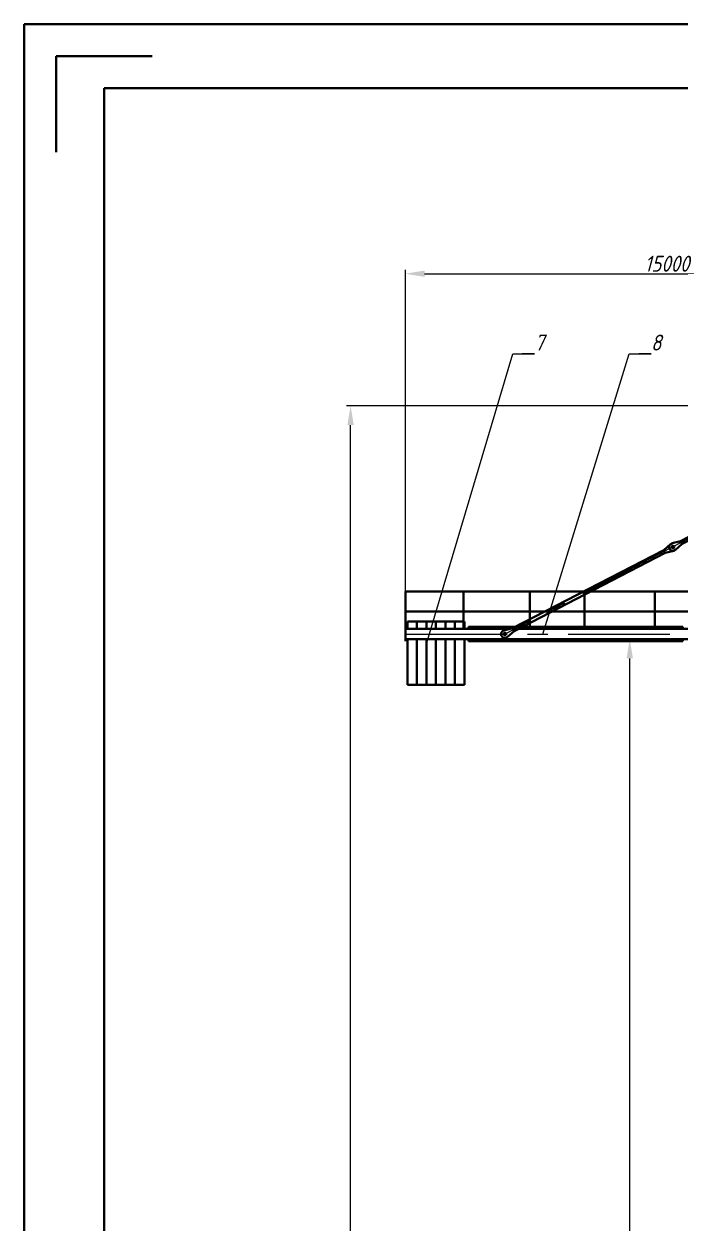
# Model space of a CAD drawing. Header units: millimetres. Extents: x 4452 to 5641, y -238 to 603.
# Drawn here: x 4451.9 to 4657.6, y 227.7 to 603 of the extents above; entities that cross this region are included whole.
import ezdxf
from ezdxf import colors
from ezdxf.entities.mleader import LeaderData, LeaderLine
from ezdxf.math import Vec2, Vec3

# ---------------------------------------------------------------- set-up
doc = ezdxf.new("R2010")
doc.units = ezdxf.units.MM
doc.linetypes.add('CENTER', pattern=[50.800000000000004, 31.75, -6.35, 6.35, -6.35])
for name, color, linetype, lineweight in [('中心线层', 1, 'CENTER', 25), ('总内框线', 7, 'Continuous', 50), ('标注层', 3, 'Continuous', 25), ('粗实线', 7, 'Continuous', 50)]:
    doc.layers.add(name, color=color, linetype=linetype, lineweight=lineweight)
doc.styles.add('5号字', font='gbeitc.shx', dxfattribs={"height": 5, "bigfont": 'gbcbig.shx'})
doc.styles.get("Standard").update_dxf_attribs({"font": 'txt', "bigfont": 'gbcbig.shx'})
doc.dimstyles.new('ISO-25', dxfattribs={"dimtxt": 2.5, "dimasz": 2.5, "dimexe": 1.25, "dimexo": 0.625, "dimtad": 1, "dimtxsty": 'Standard', "dimcen": 2.5, "dimadec": 0, "dimazin": 0, "dimtfac": 1, "dimtmove": 0, "dimatfit": 3, "dimfxl": 1, "dimarcsym": 0})

# ---------------------------------------------------------------- blocks, each defined once
blk = doc.blocks.new('*D8')
at = {"layer": 'Defpoints', "color": 0, "transparency": 16777216}
for p in [(4640.979863991623, 410.9457806719467), (4716.857794221431, 410.9457806719467), (4716.857794221431, -87.38608212504832)]:
    blk.add_point(p, dxfattribs=at)
at = {"layer": '标注层', "color": 0, "lineweight": -2, "transparency": 16777216}
for p, q in [((4716.232794221431, 410.9457806719467), (4639.729863991623, 410.9457806719467)), ((4640.979863991623, -81.38608212504833), (4640.979863991623, 404.9457806719467)), ((4716.232794221431, -87.38608212504832), (4639.729863991623, -87.38608212504835))]:
    blk.add_line(p, q, dxfattribs=at)
at = {"layer": '标注层', "color": 0, "transparency": 16777216}
for points in [[(4639.979863991623, 404.9457806719467), (4641.979863991623, 404.9457806719467), (4640.979863991623, 410.9457806719467)], [(4639.979863991623, -81.38608212504835), (4641.979863991623, -81.38608212504833), (4640.979863991623, -87.38608212504833)]]:
    blk.add_solid(points, dxfattribs=at)
at = {"layer": '标注层', "color": 0, "transparency": 16777216, "insert": (4637.854863991623, 161.7798492734143), "char_height": 5, "attachment_point": 5, "rotation": 90, "style": '5号字'}
blk.add_mtext('50000', dxfattribs=at)
blk = doc.blocks.new('*D9')
at = {"layer": 'Defpoints', "color": 0, "transparency": 16777216}
for p in [(4553.815360751744, 483.8097791613256), (4734.285659058432, 483.8097791613256), (4716.857719094411, -87.38608212505036)]:
    blk.add_point(p, dxfattribs=at)
at = {"layer": '标注层', "color": 0, "lineweight": -2, "transparency": 16777216}
for p, q in [((4733.660659058432, 483.8097791613256), (4552.565360751744, 483.8097791613256)), ((4553.815360751744, -81.3860821250504), (4553.815360751744, 477.8097791613256)), ((4716.232719094411, -87.38608212505036), (4552.565360751744, -87.3860821250504))]:
    blk.add_line(p, q, dxfattribs=at)
at = {"layer": '标注层', "color": 0, "transparency": 16777216}
for points in [[(4552.815360751744, 477.8097791613256), (4554.815360751744, 477.8097791613256), (4553.815360751744, 483.8097791613256)], [(4552.815360751744, -81.3860821250504), (4554.815360751744, -81.3860821250504), (4553.815360751744, -87.3860821250504)]]:
    blk.add_solid(points, dxfattribs=at)
at = {"layer": '标注层', "color": 0, "transparency": 16777216, "insert": (4550.690360751743, 198.2118485181363), "char_height": 5, "attachment_point": 5, "rotation": 90, "style": '5号字'}
blk.add_mtext('57000', dxfattribs=at)
blk = doc.blocks.new('*D10')
at = {"layer": 'Defpoints', "color": 0, "transparency": 16777216}
for p in [(4734.224088175059, 525.0641327351225), (4570.935659058439, 412.5297791613261), (4734.224088175059, 412.5297791613268)]:
    blk.add_point(p, dxfattribs=at)
at = {"layer": '标注层', "color": 0, "lineweight": -2, "transparency": 16777216}
for p, q in [((4570.935659058439, 413.1547791613261), (4570.935659058439, 526.3141327351225)), ((4734.224088175059, 413.1547791613268), (4734.224088175059, 526.3141327351225)), ((4576.935659058439, 525.0641327351225), (4728.224088175059, 525.0641327351225))]:
    blk.add_line(p, q, dxfattribs=at)
at = {"layer": '标注层', "color": 0, "transparency": 16777216}
for points in [[(4576.935659058439, 526.0641327351225), (4576.935659058439, 524.0641327351225), (4570.935659058439, 525.0641327351225)], [(4728.224088175059, 526.0641327351225), (4728.224088175059, 524.0641327351225), (4734.224088175059, 525.0641327351225)]]:
    blk.add_solid(points, dxfattribs=at)
at = {"layer": '标注层', "color": 0, "transparency": 16777216, "insert": (4652.579873616749, 528.1891327351225), "char_height": 5, "attachment_point": 5, "style": '5号字'}
blk.add_mtext('15000', dxfattribs=at)
blk = doc.blocks.new('_None')

msp = doc.modelspace()

# ---------------------------------------------------------------- linework, layer by layer
at = {"layer": '中心线层', "color": 0}
for p, q in [((4706.905539269846, 467.4353470957109), (4654.48402020201, 439.7230832945457)), ((4654.48402020201, 439.7230832945457), (4601.999423261925, 412.5297791613261)), ((4655.259308626741, 440.1322105017895), (4653.931000196531, 439.4312492839057)), ((4654.074892994748, 440.4983717193044), (4654.850793694084, 439.028054369885)), ((4601.999423261925, 413.1570160800131), (4601.999423261925, 411.9070485641195)), ((4570.935659058439, 412.5297791613261), (4718.752238585093, 412.5297791613268))]:
    msp.add_line(p, q, dxfattribs=at)
at = {"layer": '总内框线', "color": 0}
for p, q in [((4451.853423457593, 603.0426789163612), (4451.853423457593, -237.9573210836388)), ((4451.853423457593, 603.0426789163612), (5640.853423457593, 603.0426789163612)), ((4461.853423457592, 593.0426789163602), (4491.853423457592, 593.0426789163602)), ((4461.853423457592, 593.0426789163602), (4461.853423457592, 563.0426789163602)), ((4476.853423457593, 583.0426789163612), (4476.853423457593, -217.9573210836397)), ((4476.853423457593, 583.0426789163608), (5620.853423457593, 583.0426789163616)), ((4704.108591067223, 466.470374567086), (4656.877312443412, 441.5452803587261)), ((4657.338378351862, 440.6694737917421), (4704.569600292354, 465.5946802001487)), ((4656.877312443412, 441.5452803587261), (4654.196209836748, 440.8752796763737)), ((4657.338378351862, 440.6694737917421), (4655.270941522107, 438.8337870427019)), ((4656.877312443412, 441.5452803587261), (4657.338378351862, 440.6694737917421)), ((4651.594502807155, 438.775027853283), (4604.392733049248, 414.3519458000373)), ((4604.85379895772, 413.4761392330553), (4652.056523103394, 437.8994289832771)), ((4651.594981988357, 438.775150627415), (4651.594502807155, 438.775027853283)), ((4652.056312948956, 437.8993115177868), (4652.085079941386, 437.8998791699323)), ((4654.721669370603, 438.5587650408015), (4652.085079941386, 437.8998791699323)), ((4654.502215430377, 438.5347549515922), (4654.507053193676, 438.5348504140131)), ((4570.935659058439, 414.7374749315895), (4570.935659058439, 410.3220833910627)), ((4570.935659058439, 414.7374749315895), (4570.995054753159, 414.7374749315895)), ((4570.995054753159, 414.7374749315895), (4570.995054753159, 414.1731827868145)), ((4570.995054753159, 414.1731827868145), (4571.559356339323, 414.1731827868145)), ((4571.559356339323, 416.489794267527), (4571.559356339323, 414.1731827868145)), ((4571.559356339323, 416.489794267527), (4589.379358227594, 416.489794267527)), ((4571.559356339323, 414.1731827868145), (4571.559356339323, 414.1137776507064)), ((4571.559356339323, 414.1137776507064), (4590.111961777551, 414.1137776507064)), ((4589.379358227594, 416.489794267527), (4589.379358227594, 414.1137776507064)), ((4590.111961777551, 414.1731827868145), (4590.111961777551, 414.1137776507064)), ((4590.636656792496, 414.1731827868145), (4590.111961777551, 414.1731827868145)), ((4590.636656792496, 414.7374749315895), (4590.636656792496, 414.1731827868145)), ((4590.735659058435, 414.7374749315895), (4590.636656792496, 414.7374749315895)), ((4590.735659058435, 414.1137776507064), (4590.735659058435, 414.7374749315895)), ((4590.735659058435, 414.1137776507064), (4601.918779785974, 414.1137776507064)), ((4590.785160191404, 414.7374749315895), (4590.785160191404, 414.1137776507064)), ((4598.111157925461, 414.7374749315895), (4590.785160191404, 414.7374749315895)), ((4598.111157925461, 414.1137776507064), (4598.111157925461, 414.7374749315895)), ((4598.111157925461, 414.7374749315895), (4598.177568562376, 414.7374749315895)), ((4598.177568562376, 414.7374749315895), (4598.177568562376, 414.1731827868145)), ((4598.177568562376, 414.1731827868145), (4598.2101601914, 414.1731827868145)), ((4598.276570828293, 414.7374749315895), (4598.2101601914, 414.7374749315895)), ((4598.2101601914, 414.7374749315895), (4598.2101601914, 414.1731827868145)), ((4598.276570828293, 414.1731827868145), (4598.276570828293, 414.7374749315895)), ((4602.649778302057, 414.7374749315895), (4598.276570828293, 414.7374749315895)), ((4598.276570828293, 414.1731827868145), (4598.90748132025, 414.1731827868145)), ((4598.90748132025, 414.1137776507064), (4598.90748132025, 414.1731827868145)), ((4601.988391049254, 414.1731827868145), (4598.90748132025, 414.1731827868145)), ((4604.392733049248, 414.3519458000373), (4601.711635162381, 413.6819452108197)), ((4603.677388697721, 414.1731827868142), (4601.988391049254, 414.1731827868145)), ((4605.137833821649, 414.7374749315891), (4602.649778302057, 414.7374749315895)), ((4604.85379895772, 413.4761392330553), (4602.786366102624, 411.640490335299)), ((4604.392733049248, 414.3519458000373), (4604.85379895772, 413.4761392330553)), ((4612.961157925474, 414.7374749315895), (4607.291573788298, 414.7374749315895)), ((4612.961157925474, 414.1137776507064), (4612.961157925474, 414.7374749315895)), ((4612.961157925474, 414.7374749315895), (4613.027568562367, 414.7374749315895)), ((4613.027568562367, 414.7374749315895), (4613.027568562367, 414.1731827868145)), ((4613.027568562367, 414.1731827868145), (4613.060160191391, 414.1731827868145)), ((4613.060160191391, 414.7374749315895), (4613.060160191391, 414.1731827868145)), ((4613.126570828306, 414.7374749315895), (4613.060160191391, 414.7374749315895)), ((4613.126570828306, 414.1731827868145), (4613.126570828306, 414.7374749315895)), ((4620.452568562363, 414.7374749315895), (4613.126570828306, 414.7374749315895)), ((4613.126570828306, 414.1731827868145), (4613.757481320241, 414.1731827868145)), ((4613.757481320241, 414.1137776507064), (4613.757481320241, 414.1731827868145)), ((4620.784319622853, 414.1731827868145), (4613.757481320241, 414.1731827868145)), ((4620.452568562363, 414.7374749315895), (4620.452568562363, 414.1731827868145)), ((4620.485160191409, 414.7374749315895), (4620.485160191409, 414.1731827868145)), ((4627.811157925466, 414.7374749315895), (4620.485160191409, 414.7374749315895)), ((4620.784319622853, 414.1137776507064), (4620.784319622853, 414.1731827868145)), ((4627.811157925466, 414.1137776507064), (4627.811157925466, 414.7374749315895)), ((4627.811157925466, 414.7374749315895), (4627.87756856238, 414.7374749315895)), ((4627.87756856238, 414.7374749315895), (4627.87756856238, 414.1731827868145)), ((4627.87756856238, 414.1731827868145), (4627.910160191404, 414.1731827868145)), ((4627.910160191404, 414.7374749315895), (4627.910160191404, 414.1731827868145)), ((4627.976570828298, 414.7374749315895), (4627.910160191404, 414.7374749315895)), ((4627.976570828298, 414.1731827868145), (4627.976570828298, 414.7374749315895)), ((4635.302568562376, 414.7374749315895), (4627.976570828298, 414.7374749315895)), ((4627.976570828298, 414.1731827868145), (4628.607481320254, 414.1731827868145)), ((4628.607481320254, 414.1137776507064), (4628.607481320254, 414.1731827868145)), ((4635.634319622866, 414.1731827868145), (4628.607481320254, 414.1731827868145)), ((4635.302568562376, 414.7374749315895), (4635.302568562376, 414.1731827868145)), ((4635.3351601914, 414.7374749315895), (4635.3351601914, 414.1731827868145)), ((4642.661157925479, 414.7374749315895), (4635.3351601914, 414.7374749315895)), ((4635.634319622866, 414.1137776507064), (4635.634319622866, 414.1731827868145)), ((4642.661157925479, 414.1137776507064), (4642.661157925479, 414.7374749315895)), ((4642.661157925479, 414.7374749315895), (4642.727568562372, 414.7374749315895)), ((4642.727568562372, 414.7374749315895), (4642.727568562372, 414.1731827868145)), ((4642.727568562372, 414.1731827868145), (4642.760160191396, 414.1731827868145)), ((4642.826570828311, 414.7374749315895), (4642.760160191396, 414.7374749315895)), ((4642.760160191396, 414.7374749315895), (4642.760160191396, 414.1731827868145)), ((4642.826570828311, 414.1731827868145), (4642.826570828311, 414.7374749315895)), ((4650.152568562367, 414.7374749315895), (4642.826570828311, 414.7374749315895)), ((4642.826570828311, 414.1731827868145), (4643.457481320245, 414.1731827868145)), ((4643.457481320245, 414.1137776507064), (4643.457481320245, 414.1731827868145)), ((4650.484319622858, 414.1731827868145), (4643.457481320245, 414.1731827868145)), ((4650.152568562367, 414.7374749315895), (4650.152568562367, 414.1731827868145)), ((4650.185160191391, 414.7374749315895), (4650.185160191391, 414.1731827868145)), ((4657.51115792547, 414.7374749315895), (4650.185160191391, 414.7374749315895)), ((4650.484319622858, 414.1137776507064), (4650.484319622858, 414.1731827868145)), ((4657.51115792547, 414.1137776507064), (4657.51115792547, 414.7374749315895)), ((4657.51115792547, 414.7374749315895), (4657.577568562363, 414.7374749315895)), ((4657.577568562363, 414.7374749315895), (4657.577568562363, 414.1731827868145)), ((4657.577568562363, 414.1731827868145), (4657.610160191409, 414.1731827868145)), ((4570.935659058439, 410.3220833910627), (4570.995054753159, 410.3220833910627)), ((4570.995054753159, 410.8863755358383), (4571.559356339323, 410.8863755358383)), ((4570.995054753159, 410.3220833910627), (4570.995054753159, 410.8863755358383)), ((4571.559356339323, 410.9457806719465), (4590.111961777551, 410.9457806719465)), ((4571.559356339323, 410.8863755358383), (4571.559356339323, 410.9457806719465)), ((4571.559356339323, 410.8863755358383), (4571.559356339323, 396.6897942675266)), ((4589.379358227594, 410.9457806719465), (4589.379358227594, 396.6897942675266)), ((4590.111961777551, 410.8863755358383), (4590.111961777551, 410.9457806719465)), ((4590.636656792496, 410.8863755358383), (4590.111961777551, 410.8863755358383)), ((4590.636656792496, 410.3220833910627), (4590.636656792496, 410.8863755358383)), ((4590.735659058435, 410.3220833910627), (4590.636656792496, 410.3220833910627)), ((4590.735659058435, 410.9457806719465), (4590.735659058435, 410.3220833910627)), ((4590.785160191404, 410.3220833910627), (4590.785160191404, 410.9457806719465)), ((4590.851570828298, 410.3220833910627), (4590.785160191404, 410.3220833910627)), ((4590.851570828298, 410.8863755358383), (4590.851570828298, 410.3220833910627)), ((4591.482481320254, 410.8863755358383), (4590.851570828298, 410.8863755358383)), ((4598.177568562376, 410.3220833910627), (4590.851570828298, 410.3220833910627)), ((4591.482481320254, 410.9457806719465), (4591.482481320254, 410.8863755358383)), ((4598.509319622866, 410.8863755358383), (4591.482481320254, 410.8863755358383)), ((4598.177568562376, 410.3220833910627), (4598.177568562376, 410.8863755358383)), ((4598.2101601914, 410.3220833910627), (4598.2101601914, 410.8863755358383)), ((4605.536157925479, 410.3220833910627), (4598.2101601914, 410.3220833910627)), ((4598.509319622866, 410.9457806719465), (4598.509319622866, 410.8863755358383)), ((4605.536157925479, 410.9457806719465), (4605.536157925479, 410.3220833910627)), ((4605.536157925479, 410.3220833910627), (4605.602568562372, 410.3220833910627)), ((4605.602568562372, 410.8863755358383), (4605.635160191396, 410.8863755358383)), ((4605.602568562372, 410.3220833910627), (4605.602568562372, 410.8863755358383)), ((4605.635160191396, 410.3220833910627), (4605.635160191396, 410.8863755358383)), ((4605.701570828311, 410.3220833910627), (4605.635160191396, 410.3220833910627)), ((4605.701570828311, 410.8863755358383), (4605.701570828311, 410.3220833910627)), ((4605.701570828311, 410.8863755358383), (4606.332481320245, 410.8863755358383)), ((4613.027568562367, 410.3220833910627), (4605.701570828311, 410.3220833910627)), ((4606.332481320245, 410.9457806719465), (4606.332481320245, 410.8863755358383)), ((4613.359319622858, 410.8863755358383), (4606.332481320245, 410.8863755358383)), ((4613.027568562367, 410.3220833910627), (4613.027568562367, 410.8863755358383)), ((4613.060160191391, 410.3220833910627), (4613.060160191391, 410.8863755358383)), ((4620.38615792547, 410.3220833910627), (4613.060160191391, 410.3220833910627)), ((4613.359319622858, 410.9457806719465), (4613.359319622858, 410.8863755358383)), ((4620.38615792547, 410.9457806719465), (4620.38615792547, 410.3220833910627)), ((4620.38615792547, 410.3220833910627), (4620.452568562363, 410.3220833910627)), ((4620.452568562363, 410.8863755358383), (4620.485160191409, 410.8863755358383)), ((4620.452568562363, 410.3220833910627), (4620.452568562363, 410.8863755358383)), ((4620.485160191409, 410.3220833910627), (4620.485160191409, 410.8863755358383)), ((4620.551570828302, 410.3220833910627), (4620.485160191409, 410.3220833910627)), ((4620.551570828302, 410.8863755358383), (4620.551570828302, 410.3220833910627)), ((4621.182481320237, 410.8863755358383), (4620.551570828302, 410.8863755358383)), ((4627.87756856238, 410.3220833910627), (4620.551570828302, 410.3220833910627)), ((4621.182481320237, 410.9457806719465), (4621.182481320237, 410.8863755358383)), ((4628.209319622849, 410.8863755358383), (4621.182481320237, 410.8863755358383)), ((4627.87756856238, 410.3220833910627), (4627.87756856238, 410.8863755358383)), ((4627.910160191404, 410.3220833910627), (4627.910160191404, 410.8863755358383)), ((4635.236157925461, 410.3220833910627), (4627.910160191404, 410.3220833910627)), ((4628.209319622849, 410.9457806719465), (4628.209319622849, 410.8863755358383)), ((4635.236157925461, 410.9457806719465), (4635.236157925461, 410.3220833910627)), ((4635.236157925461, 410.3220833910627), (4635.302568562376, 410.3220833910627)), ((4635.302568562376, 410.8863755358383), (4635.3351601914, 410.8863755358383)), ((4635.302568562376, 410.3220833910627), (4635.302568562376, 410.8863755358383)), ((4635.3351601914, 410.3220833910627), (4635.3351601914, 410.8863755358383)), ((4635.401570828293, 410.3220833910627), (4635.3351601914, 410.3220833910627)), ((4635.401570828293, 410.8863755358383), (4635.401570828293, 410.3220833910627)), ((4636.03248132025, 410.8863755358383), (4635.401570828293, 410.8863755358383)), ((4642.727568562372, 410.3220833910627), (4635.401570828293, 410.3220833910627)), ((4636.03248132025, 410.9457806719465), (4636.03248132025, 410.8863755358383)), ((4643.059319622862, 410.8863755358383), (4636.03248132025, 410.8863755358383)), ((4642.727568562372, 410.3220833910627), (4642.727568562372, 410.8863755358383)), ((4642.760160191396, 410.3220833910627), (4642.760160191396, 410.8863755358383)), ((4650.086157925474, 410.3220833910627), (4642.760160191396, 410.3220833910627)), ((4643.059319622862, 410.9457806719465), (4643.059319622862, 410.8863755358383)), ((4650.086157925474, 410.9457806719465), (4650.086157925474, 410.3220833910627)), ((4650.086157925474, 410.3220833910627), (4650.152568562367, 410.3220833910627)), ((4650.152568562367, 410.8863755358383), (4650.185160191391, 410.8863755358383)), ((4650.152568562367, 410.3220833910627), (4650.152568562367, 410.8863755358383)), ((4650.185160191391, 410.3220833910627), (4650.185160191391, 410.8863755358383)), ((4650.251570828306, 410.3220833910627), (4650.185160191391, 410.3220833910627)), ((4650.251570828306, 410.8863755358383), (4650.251570828306, 410.3220833910627)), ((4650.882476599549, 410.8863755358383), (4650.251570828306, 410.8863755358383)), ((4657.577568562363, 410.3220833910627), (4650.251570828306, 410.3220833910627)), ((4650.882476599549, 410.9457806719465), (4650.882476599549, 410.8863755358383)), ((4657.909319622853, 410.8863755358383), (4650.882476599549, 410.8863755358383)), ((4657.577568562363, 410.3220833910627), (4657.577568562363, 410.8863755358383)), ((4571.559356339323, 396.6897942675266), (4589.379358227594, 396.6897942675266))]:
    msp.add_line(p, q, dxfattribs=at)
at = {"layer": '总内框线', "color": 0, "flags": 128}
msp.add_lwpolyline([(4652.056523103394, 437.8994289832771), (4652.057267342574, 437.9009545833628), (4652.056819480746, 437.9057051255203), (4652.05470505646, 437.9135579287485), (4652.050938228913, 437.9245132724529), (4652.045551042185, 437.9383829246739), (4652.038571814865, 437.9551674442154), (4652.030060909488, 437.9746791579236), (4652.020077198602, 437.9968059089512), (4652.008689739177, 438.0213979685631), (4651.995982492695, 438.0482681292801), (4651.9820488601, 438.0772293698835), (4651.966988452277, 438.1080192459878), (4651.950907339397, 438.1405265320872), (4651.933920781816, 438.1744135468907), (4651.916155963936, 438.2094561629696), (4651.897735350383, 438.2454301597622), (4651.878796310291, 438.2820738379521), (4651.859471492822, 438.3191254050957), (4651.839903731914, 438.356285496859), (4651.820229651585, 438.393330172081), (4651.800596805395, 438.4299601595644), (4651.781142562435, 438.4659137599955), (4651.762009011505, 438.5009293671951), (4651.743332776601, 438.5347830400019), (4651.725245761878, 438.5672507441215), (4651.707882106773, 438.5979951708006), (4651.691366760515, 438.6269054670697), (4651.675818213025, 438.6537195610767), (4651.661348744437, 438.6782508041421), (4651.648061195181, 438.7003123613223), (4651.636052940925, 438.719755062686), (4651.625411172823, 438.7364673101897), (4651.616210412674, 438.7502617100824), (4651.608516737291, 438.7611395662427), (4651.602385789523, 438.7689131123793), (4651.597864767016, 438.7735832798357), (4651.594981988357, 438.775150627415)], dxfattribs=at)
at = {"layer": '总内框线', "color": 0}
for centre, radius in [((4654.484020201988, 439.7230832945242), 0.3956784915650232), ((4601.999423261925, 412.5297791613261), 0.395677127396473)]:
    msp.add_circle(centre, radius, dxfattribs=at)
for centre, radius, start, end in [((4654.483848676227, 439.7230660602522), 1.187574132056038, 104.0168395401886, 311.5117519816637), ((4601.999255659768, 412.5297386732113), 1.187562821837566, 104.016063665407, 311.5133687531984)]:
    msp.add_arc(centre, radius, start, end, dxfattribs=at)
at = {"layer": '粗实线', "color": 0}
for p, q in [((4651.59486057625, 438.7752166383779), (4653.702307470343, 440.6172280492751)), ((4574.529356339317, 416.4897942675263), (4574.529356339317, 414.1137776507064)), ((4577.499356339311, 416.4897942675263), (4577.499356339311, 414.1137776507064)), ((4580.469356339327, 416.4897942675263), (4580.469356339327, 414.1137776507064)), ((4583.439356339321, 416.4897942675263), (4583.439356339321, 414.1137776507064)), ((4586.409356339314, 416.4897942675263), (4586.409356339314, 414.1137776507064)), ((4601.918779785974, 414.1137776507064), (4603.439671018899, 414.1137776507064)), ((4606.08615834259, 414.113777650707), (4718.010853095486, 414.1137776507064)), ((4574.529356339317, 410.9457806719465), (4574.529356339317, 396.6897942675266)), ((4577.499356339311, 410.9457806719465), (4577.499356339311, 396.6897942675266)), ((4580.469356339327, 410.9457806719465), (4580.469356339327, 396.6897942675266)), ((4583.439356339321, 410.9457806719465), (4583.439356339321, 396.6897942675266)), ((4586.409356339314, 410.9457806719465), (4586.409356339314, 396.6897942675266)), ((4590.735659058435, 410.9457806719465), (4718.693159176448, 410.9457806719465))]:
    msp.add_line(p, q, dxfattribs=at)
at = {"layer": '粗实线', "color": 0, "linetype": 'Continuous', "lineweight": 50}
for p, q in [((4570.995054753159, 425.8484304348176), (4690.7301486538, 425.8484304348176)), ((4570.995054753159, 414.1731827868145), (4570.995054753159, 425.8484304348176)), ((4589.108440057566, 425.9057828754081), (4589.108440057566, 414.1686585911155)), ((4609.741631051677, 425.9057828754081), (4609.741631051677, 414.1686585911155)), ((4626.8100319112, 425.8484304348176), (4626.8100319112, 414.1731827868145)), ((4648.785979418978, 425.9057828754081), (4648.785979418978, 414.1686585911155)), ((4570.995054753159, 419.5617574236124), (4690.7301486538, 419.5617574236124))]:
    msp.add_line(p, q, dxfattribs=at)

# ---------------------------------------------------------------- dimensions: what is measured, and where the dimension line sits
at = {"layer": '标注层', "color": 0}
dim = msp.add_linear_dim(base=(4734.224088175059, 525.0641327351225), p1=(4570.935659058439, 412.5297791613261), p2=(4734.224088175059, 412.5297791613268), text='15000', dimstyle='ISO-25', override={"dimasz": 6, "dimtxsty": '5号字'}, dxfattribs=at)
dim.commit()
dim.dimension.update_dxf_attribs({"geometry": '*D10', "text_midpoint": (4652.579873616749, 528.1891327351225)})
dim = msp.add_linear_dim(base=(4553.815360751744, 483.8097791613256), p1=(4716.857719094409, -87.38608212505034), p2=(4734.285659058431, 483.8097791613254), angle=90, text='57000', dimstyle='ISO-25', override={"dimasz": 6, "dimtxsty": '5号字'}, dxfattribs=at)
dim.commit()
dim.dimension.update_dxf_attribs({"geometry": '*D9', "text_midpoint": (4550.690360751743, 198.2118485181363)})
dim = msp.add_linear_dim(base=(4640.979863991623, 410.9457806719467), p1=(4716.857794221429, -87.38608212504829), p2=(4716.857794221429, 410.9457806719465), angle=90, text='50000', dimstyle='ISO-25', override={"dimasz": 6, "dimtxsty": '5号字'}, dxfattribs=at)
dim.commit()
dim.dimension.update_dxf_attribs({"geometry": '*D8', "text_midpoint": (4640.979863991623, 161.7798492734143), "dimtype": 160})

# ---------------------------------------------------------------- leaders
ml = msp.add_multileader_mtext('Standard', dxfattribs=at)
ml.set_content('7', style='5号字')
ml.set_leader_properties()
ml.set_arrow_properties(name='NONE')
ml.build(insert=Vec2(0, 0))
ml.multileader.update_dxf_attribs({"text_left_attachment_type": 6, "text_right_attachment_type": 6, "dogleg_length": 0.36, "arrow_head_size": 5.99775})
ctx = ml.context
ctx.base_point, ctx.char_height, ctx.arrow_head_size, ctx.landing_gap_size, ctx.plane_origin = Vec3(4611.247537058055, 500.0642079476131), 5, 5.99775, 0, Vec3(4562.533411858993, 519.9977408069515)
ctx.left_attachment, ctx.right_attachment = 6, 6
notes = []
notes.append((ctx, [(1, (1, 1, 0), (4604.470467569048, 500.0642079476131), (1, 0), 6.777069489006445, [(0, [(4577.499356339311, 409.4674001004498)], 0, [])])]))
ctx.mtext.insert, ctx.mtext.flow_direction = Vec3(4611.247537058055, 506.0642079476131), 5
ml = msp.add_multileader_mtext('Standard', dxfattribs=at)
ml.set_content('8', style='5号字')
ml.set_leader_properties()
ml.set_arrow_properties(name='NONE')
ml.build(insert=Vec2(0, 0))
ml.multileader.update_dxf_attribs({"text_left_attachment_type": 6, "text_right_attachment_type": 6, "dogleg_length": 0.36, "arrow_head_size": 5.99775})
ctx = ml.context
ctx.base_point, ctx.char_height, ctx.arrow_head_size, ctx.landing_gap_size, ctx.plane_origin = Vec3(4647.615900397109, 500.0642079476131), 5, 5.99775, 0, Vec3(4598.901775198046, 523.060119867828)
ctx.left_attachment, ctx.right_attachment = 6, 6
notes.append((ctx, [(1, (1, 1, 0), (4640.838830908102, 500.0642079476131), (1, 0), 6.777069489006445, [(0, [(4613.867719678365, 412.5297791613264)], 0, [])])]))
ctx.mtext.insert, ctx.mtext.flow_direction = Vec3(4647.615900397109, 506.0642079476131), 5
for ctx, leaders in notes:
    for number, flags, end, landing, length, lines in leaders:
        leader = LeaderData()
        leader.index, (leader.has_last_leader_line, leader.has_dogleg_vector, leader.attachment_direction) = number, flags
        leader.last_leader_point, leader.dogleg_vector, leader.dogleg_length = Vec3(end), Vec3(landing), length
        for number, points, colour, breaks in lines:
            line = LeaderLine()
            line.index, line.vertices, line.color, line.breaks = number, Vec3.list(points), colors.encode_raw_color(colour), breaks
            leader.lines.append(line)
        ctx.leaders.append(leader)

doc.saveas('drawing.dxf')
